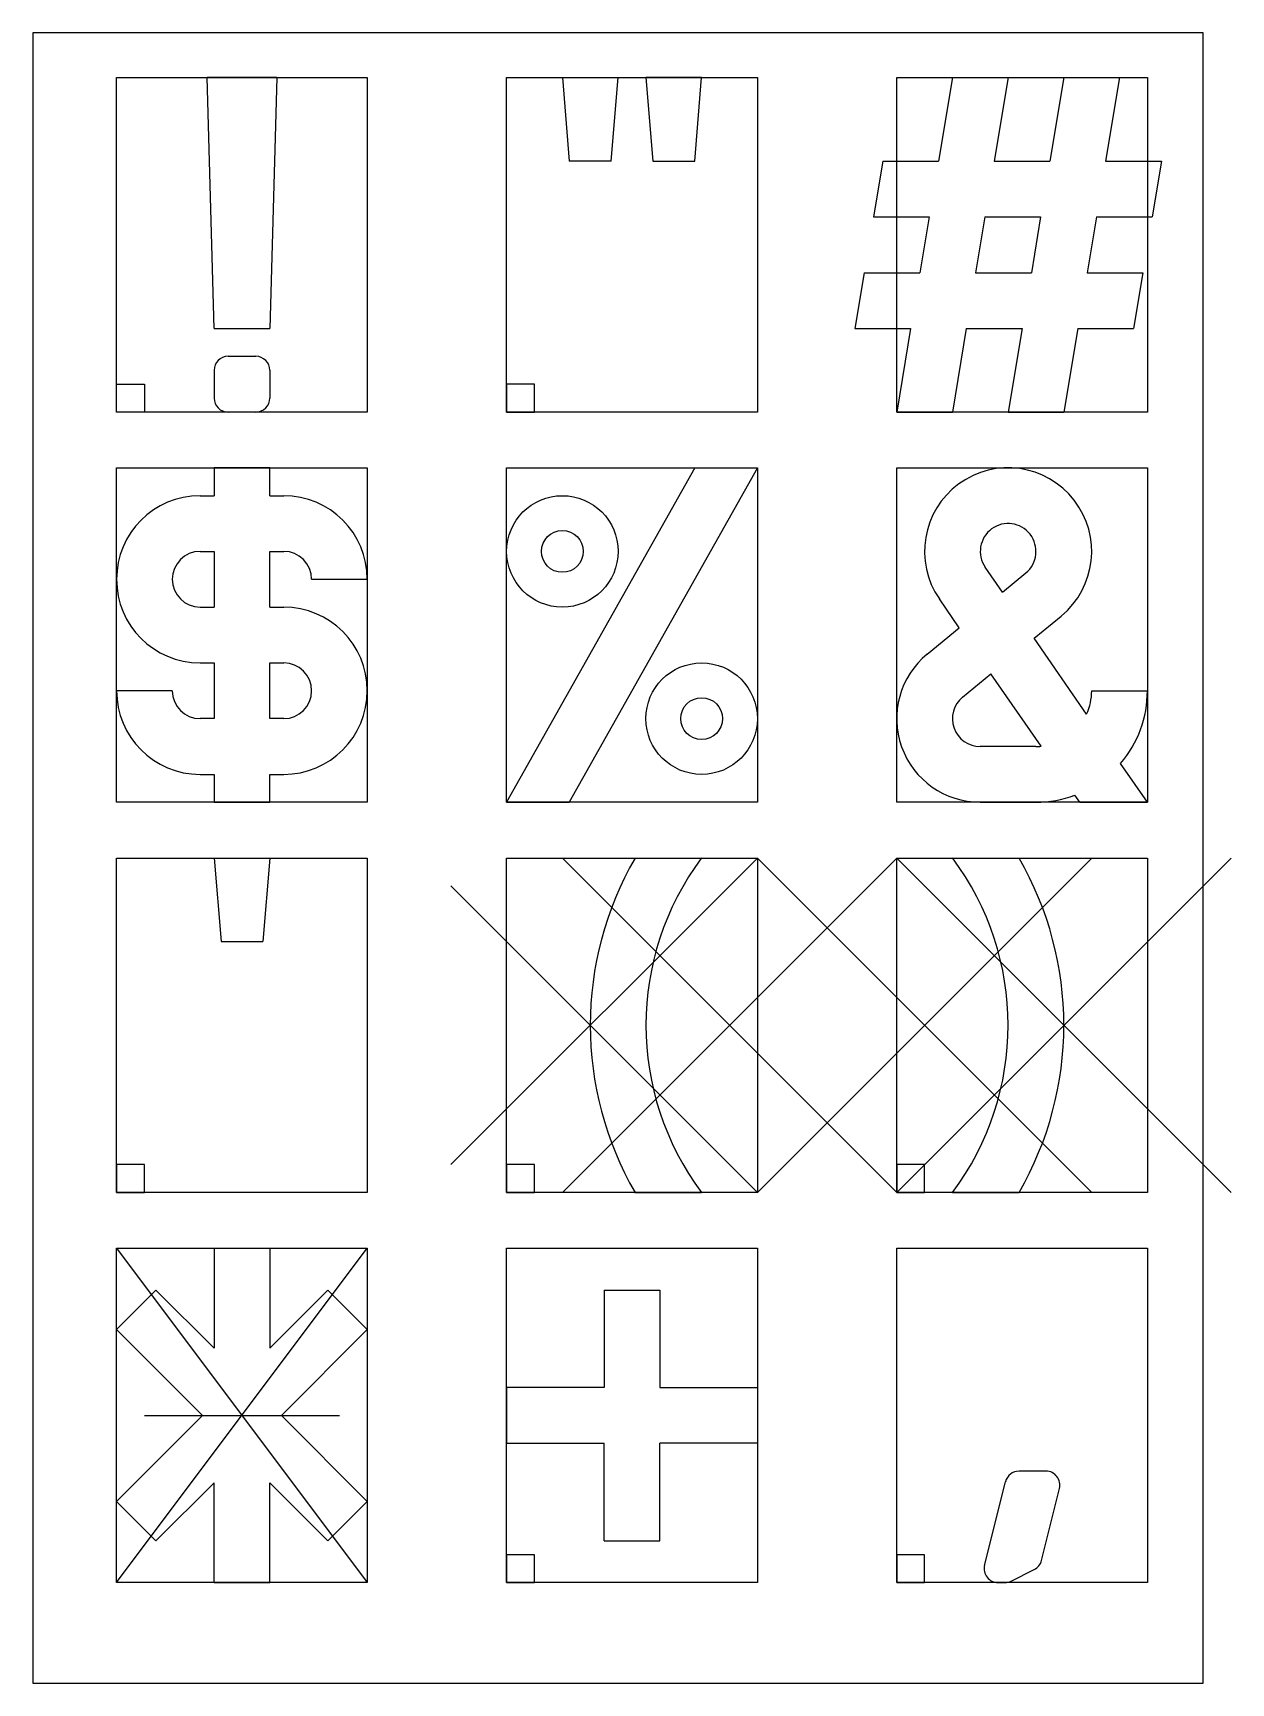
# Model space of a CAD drawing. Units: millimetres on the paper. Extents: x -105 to 110, y -148 to 148.
import ezdxf

# ---------------------------------------------------------------- set-up
doc = ezdxf.new("R2010")
doc.units = ezdxf.units.MM
for name, color, linetype in [('0-0', 7, 'Continuous'), ('0-1', 7, 'Continuous'), ('0-2', 7, 'Continuous'), ('0-3', 7, 'Continuous')]:
    doc.layers.add(name, color=color, linetype=linetype)

msp = doc.modelspace()

# ---------------------------------------------------------------- linework, layer by layer
at = {"layer": '0-0'}
msp.add_lwpolyline([(-105, -148), (105, -148), (105, 148), (-105, 148)], close=True, dxfattribs=at)
at = {"layer": '0-1'}
for p, q in [((-90, 80), (-90, 140)), ((-20, 80), (-20, 140)), ((50, 80), (50, 140)), ((-90, 10), (-90, 70)), ((-20, 10), (-20, 70)), ((50, 10), (50, 70)), ((-90, -60), (-90, 0)), ((-20, -60), (-20, 0)), ((50, -60), (50, 0)), ((-90, -130), (-90, -70)), ((-20, -130), (-20, -70)), ((50, -130), (50, -70))]:
    msp.add_line(p, q, dxfattribs=at)
for points in [[(-90, 140), (-45, 140), (-45, 80), (-90, 80)], [(-20, 140), (25, 140), (25, 80), (-20, 80)], [(50, 140), (95, 140), (95, 80), (50, 80)], [(-90, 70), (-45, 70), (-45, 10), (-90, 10)], [(-20, 70), (25, 70), (25, 10), (-20, 10)], [(50, 70), (95, 70), (95, 10), (50, 10)], [(-90, 0), (-45, 0), (-45, -60), (-90, -60)], [(-20, 0), (25, 0), (25, -60), (-20, -60)], [(50, 0), (95, 0), (95, -60), (50, -60)], [(-90, -70), (-45, -70), (-45, -130), (-90, -130)], [(-20, -70), (25, -70), (25, -130), (-20, -130)], [(50, -70), (95, -70), (95, -130), (50, -130)]]:
    msp.add_lwpolyline(points, dxfattribs=at)
at = {"layer": '0-2'}
for p, q in [((25, 0), (-30, -55)), ((50, 0), (-10, -60)), ((50, -60), (-10, 0)), ((25, 0), (85, -60)), ((25, -60), (85, 0)), ((50, 0), (110, -60)), ((50, -60), (110, 0)), ((25, -60), (-30, -5)), ((-90, -70), (-45, -130)), ((-90, -130), (-45, -70)), ((-85, -100), (-50, -100))]:
    msp.add_line(p, q, dxfattribs=at)
at = {"layer": '0-3'}
for p, q in [((-72.5, 95), (-73.75, 140)), ((-61.25, 140), (-73.75, 140)), ((-61.25, 140), (-62.5, 95)), ((-10, 140), (0, 140)), ((-10, 140), (-8.75, 125)), ((-1.25, 125), (0, 140)), ((15, 140), (5, 140)), ((60, 140), (57.5, 125)), ((60, 140), (70, 140)), ((80, 140), (77.5, 125)), ((80, 140), (90, 140)), ((-1.25, 125), (-8.75, 125)), ((47.5, 125), (45.833, 115)), ((47.5, 125), (57.5, 125)), ((97.5, 125), (95.833, 115)), ((45.833, 115), (55.833, 115)), ((55.833, 115), (54.167, 105)), ((65.833, 115), (64.167, 105)), ((65.833, 115), (75.833, 115)), ((75.833, 115), (74.167, 105)), ((85.833, 115), (84.167, 105)), ((85.833, 115), (95.833, 115)), ((44.167, 105), (42.5, 95)), ((44.167, 105), (54.167, 105)), ((64.167, 105), (74.167, 105)), ((84.167, 105), (94.167, 105)), ((94.167, 105), (92.5, 95)), ((-72.5, 95), (-62.5, 95)), ((42.5, 95), (52.5, 95)), ((52.5, 95), (50, 80)), ((62.5, 95), (60, 80)), ((62.5, 95), (72.5, 95)), ((72.5, 95), (70, 80)), ((82.5, 95), (80, 80)), ((82.5, 95), (92.5, 95)), ((-70, 90), (-65, 90)), ((-72.5, 87.5), (-72.5, 82.5)), ((-62.5, 87.5), (-62.5, 82.5)), ((-65, 80), (-70, 80)), ((50, 80), (60, 80)), ((70, 80), (80, 80)), ((-62.5, 70), (-72.5, 70)), ((-72.5, 70), (-72.5, 65)), ((-62.5, 65), (-62.5, 70)), ((25, 70), (-8.75, 10)), ((13.75, 70), (25, 70)), ((-75, 65), (-72.5, 65)), ((-62.5, 65), (-60, 65)), ((68.975, 47.685), (65.886, 52.159)), ((68.975, 47.685), (73.175, 51.137)), ((-55, 50), (-45, 50)), ((-75, 45), (-72.5, 45)), ((-62.5, 45), (-60, 45)), ((61.223, 41.313), (57.657, 46.476)), ((74.678, 39.428), (79.525, 43.412)), ((55.475, 36.588), (61.223, 41.313)), ((84.081, 25.812), (74.678, 39.428)), ((61.825, 28.863), (66.926, 33.055)), ((75.913, 20.042), (66.926, 33.055)), ((-80, 30), (-90, 30)), ((85, 30), (95, 30)), ((-72.5, 25), (-75, 25)), ((-60, 25), (-62.5, 25)), ((75, 20), (65, 20)), ((95, 10), (90.181, 16.979)), ((-72.5, 10), (-62.5, 10)), ((65, 10), (75, 10)), ((82.847, 10), (81.979, 11.257)), ((82.847, 10), (95, 10)), ((-72.5, 0), (-62.5, 0)), ((-62.5, 0), (-63.75, -15)), ((3.038, 0), (15, 0)), ((60, 0), (71.962, 0)), ((3.038, -60), (15, -60)), ((60, -60), (71.962, -60)), ((-72.5, -70), (-62.5, -70)), ((-72.5, -70), (-72.5, -87.929)), ((-62.5, -70), (-62.5, -87.929)), ((-90, -84.571), (-82.929, -77.5)), ((-72.5, -87.929), (-82.929, -77.5)), ((-52.071, -77.5), (-62.5, -87.929)), ((-45, -84.571), (-52.071, -77.5)), ((-2.5, -77.5), (7.5, -77.5)), ((-2.5, -77.5), (-2.5, -95)), ((7.5, -77.5), (7.5, -95)), ((-90, -84.571), (-74.571, -100)), ((-60.429, -100), (-45, -84.571)), ((-20, -95), (-20, -105)), ((-2.5, -95), (-20, -95)), ((7.5, -95), (25, -95)), ((25, -95), (25, -105)), ((-90, -115.429), (-74.571, -100)), ((-60.429, -100), (-45, -115.429)), ((-20, -105), (-2.5, -105)), ((-2.5, -122.5), (-2.5, -105)), ((7.5, -122.5), (7.5, -105)), ((25, -105), (7.5, -105)), ((-72.5, -112.071), (-82.929, -122.5)), ((-72.5, -130), (-72.5, -112.071)), ((-62.5, -130), (-62.5, -112.071)), ((-52.071, -122.5), (-62.5, -112.071)), ((65.777, -126.894), (69.527, -111.894)), ((76.798, -110), (71.952, -110)), ((-90, -115.429), (-82.929, -122.5)), ((-45, -115.429), (-52.071, -122.5)), ((75.993, -126.027), (79.223, -113.106)), ((-2.5, -122.5), (7.5, -122.5)), ((-72.5, -130), (-62.5, -130)), ((-72.5, -130), (-62.5, -130)), ((68.202, -130), (69.41, -130)), ((70.528, -129.736), (74.686, -127.657))]:
    msp.add_line(p, q, dxfattribs=at)
for points in [[(5, 140), (6.25, 125), (13.75, 125), (15, 140)], [(70, 140), (67.5, 125), (77.5, 125)], [(90, 140), (87.5, 125), (97.5, 125)], [(13.75, 70), (-20, 10), (-8.75, 10)], [(-75, 55), (-72.5, 55), (-72.5, 45)], [(-62.5, 45), (-62.5, 55), (-60, 55)], [(-75, 35), (-72.5, 35), (-72.5, 25)], [(-62.5, 25), (-62.5, 35), (-60, 35)], [(-75, 15), (-72.5, 15), (-72.5, 10)], [(-62.5, 10), (-62.5, 15), (-60, 15)], [(-72.5, 0), (-71.25, -15), (-63.75, -15)]]:
    msp.add_lwpolyline(points, dxfattribs=at)
for points in [[(-90, 85), (-85, 85), (-85, 80), (-90, 80)], [(-20, 80), (-15, 80), (-15, 85), (-20, 85)], [(-90, -60), (-85, -60), (-85, -55), (-90, -55)], [(-20, -60), (-15, -60), (-15, -55), (-20, -55)], [(50, -60), (55, -60), (55, -55), (50, -55)], [(-20, -130), (-15, -130), (-15, -125), (-20, -125)], [(50, -130), (55, -130), (55, -125), (50, -125)]]:
    msp.add_lwpolyline(points, close=True, dxfattribs=at)
for centre, radius in [((-10, 55), 10), ((-10, 55), 3.75), ((15, 25), 10), ((15, 25), 3.75)]:
    msp.add_circle(centre, radius, dxfattribs=at)
for centre, radius, start, end in [((-70, 87.5), 2.5, 90, 180), ((-65, 87.5), 2.5, 0, 90), ((-70, 82.5), 2.5, 180, 270), ((-65, 82.5), 2.5, 270, 0), ((70, 55), 15, 309.42089, 214.62845), ((-75, 50), 15, 90, 270), ((-60, 50), 15, 0, 90), ((70, 55), 5, 309.42089, 214.62845), ((-75, 50), 5, 90, 270), ((-60, 50), 5, 0, 90), ((-60, 30), 15, 270, 90), ((65, 25), 15, 129.42089, 270), ((-60, 30), 5, 270, 90), ((-75, 30), 15, 180, 270), ((-75, 30), 5, 180, 270), ((75, 30), 10, 335.23926, 0), ((75, 30), 20, 319.37845, 0), ((65, 25), 5, 129.42089, 270), ((75, 30), 10, 270, 275.23552), ((75, 30), 20, 270, 290.42309), ((55, -30), 50, 143.1301, 216.8699), ((20, -30), 50, 323.1301, 36.8699), ((55, -30), 60, 150, 210), ((20, -30), 60, 330, 30), ((71.952, -112.5), 2.5, 90, 165.96376), ((76.798, -112.5), 2.5, 345.96376, 90), ((68.202, -127.5), 2.5, 165.96376, 270), ((73.568, -125.421), 2.5, 296.56505, 345.96376), ((69.41, -127.5), 2.5, 270, 296.56505)]:
    msp.add_arc(centre, radius, start, end, dxfattribs=at)

doc.saveas('drawing.dxf')
